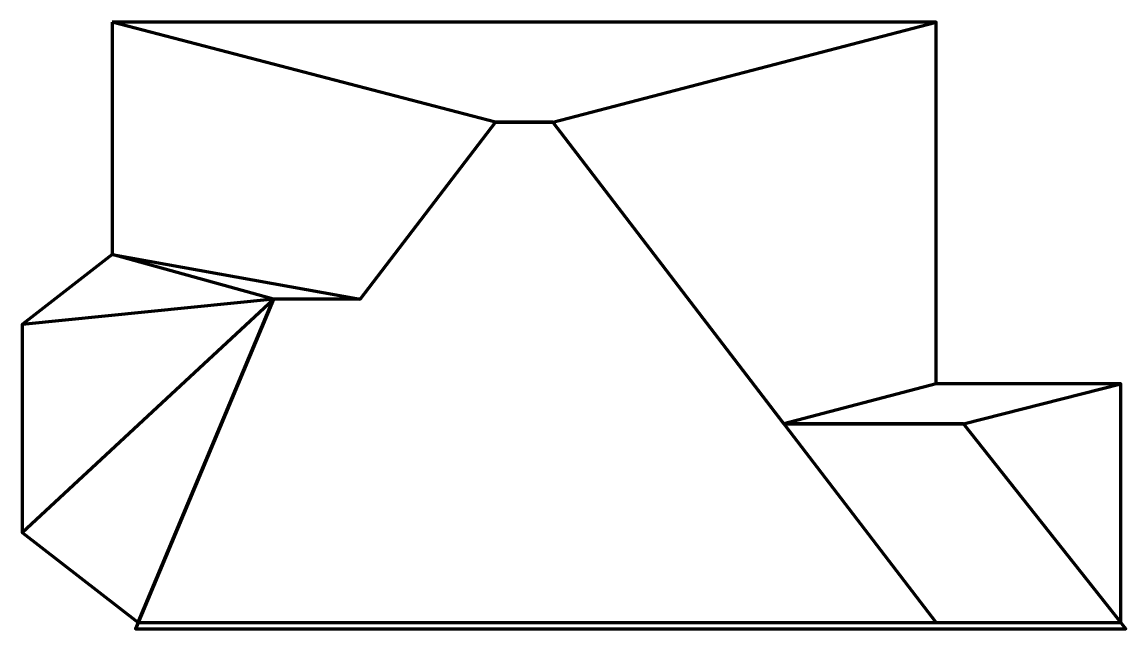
# Model space of a CAD drawing. Extents: x -94 to 76, y -34 to 60.
import ezdxf

# ---------------------------------------------------------------- set-up
doc = ezdxf.new("R2010")
doc.units = 0
doc.layers.add('s001-#def-active-grp', color=7, linetype='CONTINUOUS')
doc.layers.add('s100-new-custom-1', color=7, linetype='CONTINUOUS')

msp = doc.modelspace()

# ---------------------------------------------------------------- linework, layer by layer
at = {"layer": 's001-#def-active-grp', "color": 7, "linetype": 'CONTINUOUS', "lineweight": 211, "true_color": 0x000000}
for points in [[(-80.19, 59.81), (-80.19, 24.02), (-94.06, 13.27), (-94.06, -18.76), (-76.18, -32.62), (75, -32.62), (75, 4.1), (46.6, 4.1), (46.6, 59.81), (-80.19, 59.81)], [(46.6, -32.62), (-12.39, 44.38), (-21.19, 44.38), (-42.05, 17.16), (-55.36, 17.16), (-76.6, -33.62), (75.8, -33.62), (50.81, -2.03), (23.17, -2.03), (-12.39, 44.38)]]:
    msp.add_lwpolyline(points, dxfattribs=at)
at = {"layer": 's100-new-custom-1', "color": 7, "linetype": 'CONTINUOUS', "lineweight": 211, "true_color": 0x000000}
for p, q in [((46.6, 4.1), (23.17, -2.03)), ((50.81, -2.03), (75, 4.1))]:
    msp.add_line(p, q, dxfattribs=at)
for points in [[(-94.06, -18.76), (-55.36, 17.16), (-80.19, 24.02), (-42.05, 17.16), (-21.19, 44.38), (-80.19, 59.81)], [(-21.19, 44.38), (-12.39, 44.38), (46.6, 59.81)], [(-12.39, 44.38), (23.17, -2.03), (50.81, -2.03), (75, -32.62)], [(-76.18, -32.62), (-55.36, 17.16), (-94.06, 13.27)]]:
    msp.add_lwpolyline(points, dxfattribs=at)

doc.saveas('drawing.dxf')
